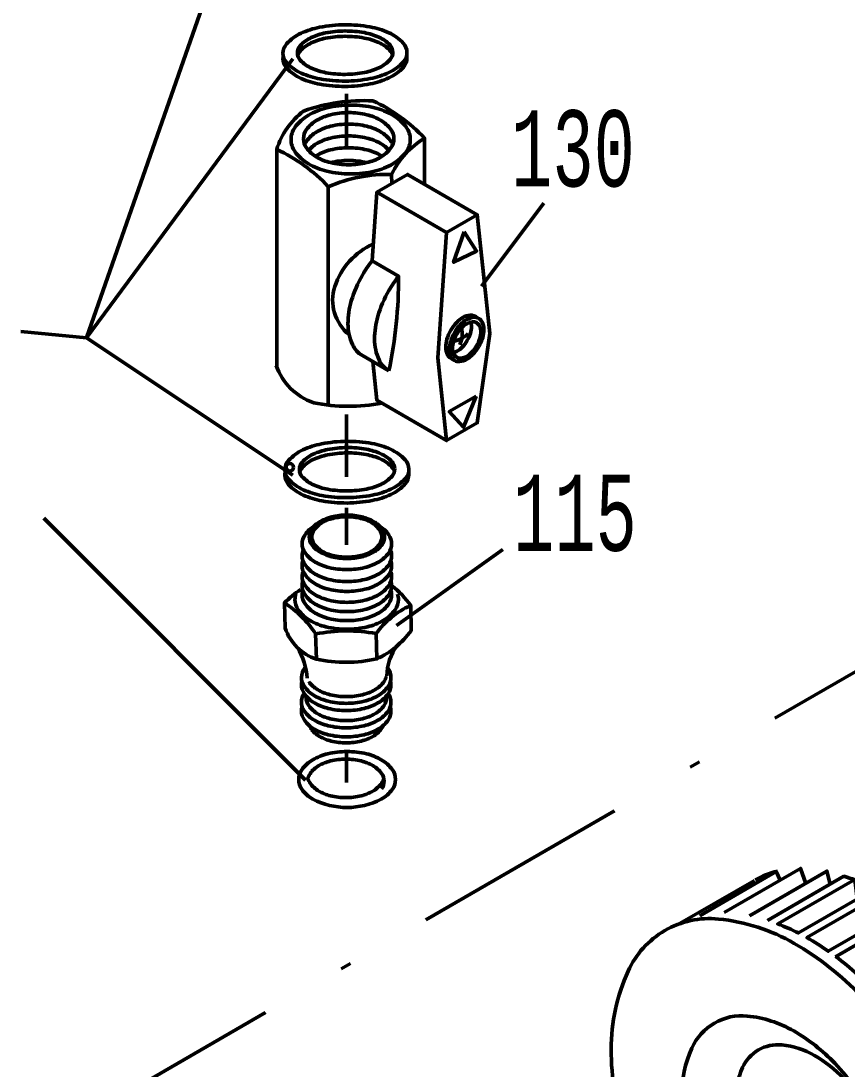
# Model space of a CAD drawing. Extents: x -99 to 181, y -251 to 146.
# Drawn here: x -3.24 to 34.69, y -70.7 to -22.61 of the extents above; entities that cross this region are included whole.
import ezdxf

# ---------------------------------------------------------------- set-up
doc = ezdxf.new("R2010")
doc.units = 0
doc.linetypes.add('STRICHPUNKT2', pattern=[18.5, 10, -4, 0.5, -4])
doc.layers.get('0').update_dxf_attribs({"linetype": 'CONTINUOUS'})
doc.layers.add('LE_ALL', color=7, linetype='CONTINUOUS', lineweight=50)
doc.layers.add('TXT_ALL', color=7, linetype='CONTINUOUS')
doc.styles.add('MONOTXT', font='monotxt.shx')

# ---------------------------------------------------------------- blocks, each defined once
blk = doc.blocks.new('DK12_4_00002', base_point=(90.112, 110.069))
at = {"layer": 'LE_ALL', "color": 2, "linetype": 'STRICHPUNKT2'}
blk.add_line((-0.666, -73.108), (36.232, -51.805), dxfattribs=at)
blk = doc.blocks.new('DK12_3_00011', base_point=(123.455, 68.094))
at = {"layer": 'LE_ALL', "color": 2, "linetype": 'STRICHPUNKT2'}
for p, q in [((11.703, -28.446), (11.703, -25.949)), ((11.703, -43.522), (11.703, -40.668)), ((11.703, -46.645), (11.703, -44.95)), ((11.703, -57.556), (11.703, -56.101))]:
    blk.add_line(p, q, dxfattribs=at)
at = {"layer": 'LE_ALL', "color": 2}
for p, q in [((8.502, -28.499), (8.502, -38.449)), ((13.104, -30.462), (16.305, -32.31)), ((17.91, -34.786), (20.771, -30.963)), ((-2.193, -45.424), (9.829, -57.442)), ((14.007, -50.348), (18.885, -46.865))]:
    blk.add_line(p, q, dxfattribs=at)
for points in [[(9.632, -8.977), (-0.222, -37.15), (9.238, -43.454)], [(9.238, -24.344), (-0.222, -37.15), (-3.239, -36.854)], [(17.71, -31.5), (18.281, -36.956), (17.71, -41.053), (16.305, -41.864), (15.895, -38.068), (16.305, -32.31), (17.71, -31.5), (14.509, -29.651), (13.104, -30.462), (12.88, -33.616)], [(17.11, -32.28), (16.624, -33.68), (17.681, -33.165), (17.11, -32.28)], [(12.912, -38.239), (13.104, -40.016), (16.305, -41.864)], [(17.654, -39.833), (16.424, -40.536), (17.081, -41.25), (17.654, -39.833)]]:
    blk.add_lwpolyline(points, dxfattribs=at)
for points in [[(14.482, -24.056, 0.186974), (14.313, -23.628, 0.101617), (13.643, -23.147, 0.06017), (12.784, -22.882, 0.046527), (11.628, -22.782, 0.046527), (10.473, -22.898, 0.06017), (9.618, -23.175, 0.101617), (8.954, -23.665, 0.186974), (8.791, -24.094, 0.186974), (8.96, -24.522, 0.101617), (9.631, -25.003, 0.06017), (10.489, -25.268, 0.046527), (11.646, -25.368, 0.046527), (12.8, -25.252, 0.06017), (13.655, -24.975, 0.101617), (14.319, -24.485, 0.186974), (14.482, -24.056)], [(13.835, -24.049, 0.186974), (13.705, -23.72, 0.101617), (13.188, -23.35, 0.06017), (12.527, -23.146, 0.046527), (11.637, -23.069, 0.046527), (10.748, -23.158, 0.06017), (10.09, -23.371, 0.101617), (9.578, -23.748, 0.186974), (9.453, -24.079, 0.186974), (9.583, -24.408, 0.101617), (10.099, -24.778, 0.06017), (10.76, -24.982, 0.046527), (11.651, -25.059, 0.046527), (12.54, -24.97, 0.06017), (13.198, -24.757, 0.101617), (13.709, -24.38, 0.186974), (13.835, -24.049)], [(13.818, -24.179, 0.126116), (13.703, -23.965, 0.101617), (13.186, -23.595, 0.06017), (12.525, -23.391, 0.046527), (11.635, -23.314, 0.046527), (10.746, -23.403, 0.06017), (10.088, -23.616, 0.101617), (9.576, -23.993, 0.118286), (9.467, -24.194)], [(8.802, -24.207, 0.052388), (8.789, -24.339, 0.186974), (8.958, -24.767, 0.101617), (9.629, -25.248, 0.06017), (10.487, -25.513, 0.046527), (11.643, -25.613, 0.046527), (12.798, -25.497, 0.06017), (13.653, -25.22, 0.101617), (14.317, -24.73, 0.186974), (14.48, -24.301, 0.044656), (14.469, -24.188)], [(15.293, -30.104), (15.293, -27.989, 0.094869), (12.923, -26.275, 0.098405), (9.738, -26.745, 0.155135), (8.502, -28.499, -0.094869), (10.872, -30.213), (10.872, -40.163)], [(13.834, -26.931, 0.072341), (12.998, -26.598, 0.058752), (11.899, -26.468, 0.058752), (10.8, -26.598, 0.072341), (9.963, -26.931, 0.106617), (9.339, -27.496, 0.156851), (9.162, -28.048, 0.156851), (9.339, -28.6, 0.106617), (9.963, -29.166, 0.072341), (10.8, -29.499, 0.058752), (11.899, -29.628, 0.058752), (12.998, -29.499, 0.072341), (13.834, -29.166, 0.106617), (14.458, -28.6, 0.156851), (14.636, -28.048, 0.156851), (14.458, -27.496, 0.106617), (13.834, -26.931)], [(12.641, -29.11, 0.072341), (13.275, -28.858, 0.106617), (13.748, -28.43, 0.156851), (13.882, -28.011, 0.156852), (13.748, -27.593, 0.106617), (13.275, -27.165, 0.072341), (12.641, -26.912, 0.058752), (11.809, -26.814, 0.058752), (10.976, -26.912, 0.072341), (10.343, -27.165, 0.106617), (9.87, -27.593, 0.156851), (9.735, -28.011, 0.156851), (9.87, -28.43, 0.106617), (10.343, -28.858, 0.072341), (10.976, -29.11)], [(13.832, -28.275, 0.06152), (13.748, -28.121, 0.106617), (13.275, -27.693, 0.072341), (12.641, -27.44, 0.058752), (11.809, -27.342, 0.058752), (10.976, -27.44, 0.072341), (10.343, -27.693, 0.106617), (9.87, -28.121, 0.06152), (9.786, -28.275)], [(13.655, -28.546, 0.081834), (13.275, -28.234, 0.072341), (12.641, -27.982, 0.058752), (11.809, -27.883, 0.058752), (10.976, -27.982, 0.072341), (10.343, -28.234, 0.081834), (9.962, -28.546)], [(13.342, -28.817, 0.013043), (13.275, -28.775, 0.072341), (12.641, -28.523, 0.058752), (11.809, -28.425, 0.058752), (10.976, -28.523, 0.072341), (10.343, -28.775, 0.013043), (10.275, -28.817)], [(12.641, -29.109, 0.058752), (11.809, -29.011, 0.058752), (10.976, -29.11, 0.058752), (11.809, -29.209, 0.058752), (12.641, -29.11)], [(13.781, -30.072), (13.78, -29.651, 0.106928), (10.872, -30.213)], [(12.935, -32.841, 0.210803), (11.172, -34.797, 0.313605), (11.83, -37.003)], [(13.657, -38.668), (12.437, -37.965, -0.156851), (11.982, -37.462, -0.106617), (11.775, -36.5, -0.072341), (11.926, -35.458, -0.058752), (12.437, -34.27, -0.035759), (12.88, -33.616), (14.099, -34.32, 0.035759), (13.657, -34.974, 0.058752), (13.145, -36.162, 0.072341), (12.994, -37.204, 0.106617), (13.202, -38.166, 0.156851), (13.657, -38.668)], [(17.689, -36.219, 0.065041), (17.609, -36.159, 0.156851), (17.379, -36.109, 0.106617), (17.052, -36.214, 0.072341), (16.765, -36.441, 0.058752), (16.496, -36.802, 0.058752), (16.318, -37.215, 0.072341), (16.265, -37.578, 0.106617), (16.337, -37.913, 0.156851), (16.496, -38.088, 0.065041), (16.588, -38.126)], [(17.781, -37.544, 0.058752), (17.959, -37.13, 0.072341), (18.012, -36.768, 0.106617), (17.939, -36.433, 0.156851), (17.781, -36.258, 0.156851), (17.55, -36.208, 0.106617), (17.224, -36.313, 0.072341), (16.936, -36.54, 0.058752), (16.667, -36.901, 0.058752), (16.489, -37.314, 0.072341), (16.436, -37.677, 0.106617), (16.509, -38.012, 0.156851), (16.667, -38.187, 0.156851), (16.898, -38.237, 0.106617), (17.224, -38.132, 0.072341), (17.512, -37.905, 0.058752), (17.781, -37.544)], [(17.828, -37.175, 0.072341), (17.872, -36.877, 0.106617), (17.812, -36.601, 0.156851), (17.682, -36.458, 0.156852), (17.492, -36.417, 0.106617), (17.224, -36.503, 0.072341), (16.987, -36.69, 0.058752), (16.766, -36.986, 0.058752), (16.62, -37.327, 0.072341), (16.576, -37.625, 0.106617), (16.636, -37.9, 0.156851), (16.766, -38.044, 0.156851), (16.956, -38.085, 0.106617), (17.224, -37.999, 0.072341), (17.46, -37.812, 0.058752), (17.682, -37.515, 0.058752), (17.828, -37.175)], [(16.607, -37.825, 0.076074), (16.795, -37.751, 0.072341), (17.032, -37.565, 0.058752), (17.253, -37.268, 0.058752), (17.4, -36.928, 0.072341), (17.443, -36.629, 0.076074), (17.412, -36.43)], [(8.479, -38.419, 0.231819), (10.201, -40.125, 0.099439), (13.333, -40.148)], [(14.572, -43.172, 0.186974), (14.403, -42.745, 0.101617), (13.732, -42.264, 0.06017), (12.874, -41.999, 0.046527), (11.718, -41.899, 0.046527), (10.563, -42.014, 0.06017), (9.708, -42.291, 0.101617), (9.044, -42.781, 0.186974), (8.881, -43.211, 0.186974), (9.05, -43.638, 0.101617), (9.721, -44.119, 0.06017), (10.579, -44.384, 0.046527), (11.735, -44.484, 0.046527), (12.89, -44.368, 0.06017), (13.745, -44.092, 0.101617), (14.409, -43.601, 0.186974), (14.572, -43.172)], [(13.925, -43.166, 0.186974), (13.795, -42.836, 0.101617), (13.278, -42.466, 0.06017), (12.617, -42.262, 0.046527), (11.727, -42.185, 0.046527), (10.838, -42.274, 0.06017), (10.179, -42.487, 0.101617), (9.668, -42.865, 0.186974), (9.542, -43.195, 0.186974), (9.673, -43.524, 0.101617), (10.189, -43.895, 0.06017), (10.85, -44.099, 0.046527), (11.74, -44.176, 0.046527), (12.629, -44.087, 0.06017), (13.288, -43.874, 0.101617), (13.799, -43.496, 0.186974), (13.925, -43.166)], [(13.908, -43.295, 0.126116), (13.792, -43.082, 0.101617), (13.276, -42.711, 0.06017), (12.615, -42.507, 0.046527), (11.725, -42.43, 0.046527), (10.836, -42.519, 0.06017), (10.177, -42.732, 0.101617), (9.666, -43.11, 0.118286), (9.557, -43.311)], [(8.892, -43.324, 0.052388), (8.879, -43.456, 0.186974), (9.048, -43.883, 0.101617), (9.719, -44.364, 0.06017), (10.577, -44.629, 0.046527), (11.733, -44.729, 0.046527), (12.888, -44.613, 0.06017), (13.743, -44.337, 0.101617), (14.407, -43.847, 0.186974), (14.57, -43.417, 0.044656), (14.559, -43.304)], [(10.108, -46.629, 0.106617), (10.502, -46.986, 0.072341), (11.03, -47.197, 0.058752), (11.724, -47.278, 0.058752), (12.418, -47.197, 0.072341), (12.946, -46.986, 0.106617), (13.34, -46.629, 0.156851), (13.452, -46.281, 0.156851), (13.34, -45.932, 0.106617), (12.946, -45.575, 0.072341), (12.418, -45.365, 0.058752), (11.724, -45.283, 0.058752), (11.03, -45.365, 0.072341), (10.502, -45.575, 0.106617), (10.108, -45.932, 0.156851), (9.996, -46.281, 0.156851), (10.108, -46.629)], [(10.22, -46.611, 0.106617), (10.587, -46.943, 0.072341), (11.078, -47.139, 0.058752), (11.724, -47.215, 0.058752), (12.37, -47.139, 0.072341), (12.861, -46.943, 0.106617), (13.228, -46.611, 0.156851), (13.332, -46.287, 0.156851), (13.228, -45.962, 0.106617), (12.861, -45.63, 0.072341), (12.37, -45.434, 0.058752), (11.724, -45.358, 0.058752), (11.078, -45.434, 0.072341), (10.587, -45.63, 0.106617), (10.22, -45.962, 0.156851), (10.116, -46.287, 0.156851), (10.22, -46.611)], [(10.236, -45.781, 0.099815), (9.802, -46.185, 0.156851), (9.668, -46.6, 0.156851), (9.802, -47.014, 0.106617), (10.27, -47.439, 0.072341), (10.899, -47.689, 0.058752), (11.724, -47.786, 0.058752), (12.549, -47.689, 0.072341), (13.177, -47.439, 0.106617), (13.646, -47.014, 0.156851), (13.779, -46.6, 0.156851), (13.646, -46.185, 0.099815), (13.212, -45.781)], [(9.724, -46.874, 0.099442), (9.668, -47.149, 0.156851), (9.802, -47.563, 0.106617), (10.27, -47.988, 0.072341), (10.899, -48.238, 0.058752), (11.724, -48.336, 0.058752), (12.549, -48.238, 0.072341), (13.177, -47.988, 0.106617), (13.646, -47.563, 0.156851), (13.779, -47.149, 0.099442), (13.724, -46.874)], [(9.705, -47.375, 0.08105), (9.668, -47.601, 0.156852), (9.802, -48.016, 0.106617), (10.27, -48.44, 0.072341), (10.899, -48.69, 0.058752), (11.724, -48.788, 0.058752), (12.549, -48.69, 0.072341), (13.177, -48.44, 0.106617), (13.646, -48.016, 0.156851), (13.779, -47.601, 0.08105), (13.742, -47.375)], [(9.714, -47.851, 0.090175), (9.668, -48.102, 0.156852), (9.802, -48.516, 0.106617), (10.27, -48.941, 0.072341), (10.899, -49.191, 0.058752), (11.724, -49.288, 0.058752), (12.549, -49.191, 0.072341), (13.177, -48.941, 0.106617), (13.646, -48.516, 0.156851), (13.779, -48.102, 0.090175), (13.734, -47.851)], [(9.701, -48.315, 0.076215), (9.668, -48.528, 0.156851), (9.802, -48.942, 0.106617), (10.27, -49.367, 0.072341), (10.899, -49.617, 0.058752), (11.724, -49.715, 0.058752), (12.549, -49.617, 0.072341), (13.177, -49.367, 0.106617), (13.646, -48.942, 0.156851), (13.779, -48.528, 0.076215), (13.747, -48.315)], [(10.325, -51.898, 0.105897), (13.102, -51.882), (13.065, -50.723, 0.09508), (10.289, -50.739, 0.114458), (8.854, -49.317, -0.046436), (9.6, -48.7)], [(9.376, -48.915, 0.07381), (9.34, -49.153, 0.156851), (9.494, -49.632, 0.106617), (10.036, -50.122, 0.072341), (10.761, -50.411, 0.058752), (11.714, -50.524, 0.058752), (12.668, -50.411, 0.072341), (13.393, -50.122, 0.106617), (13.935, -49.632, 0.156851), (14.089, -49.153, 0.07381), (14.053, -48.915)], [(9.699, -48.734, 0.07381), (9.668, -48.941, 0.156851), (9.802, -49.356, 0.106617), (10.27, -49.78, 0.072341), (10.899, -50.03, 0.058752), (11.724, -50.128, 0.058752), (12.549, -50.03, 0.072341), (13.177, -49.78, 0.106617), (13.646, -49.356, 0.156851), (13.779, -48.941, 0.07381), (13.749, -48.734)], [(8.854, -49.317), (8.89, -50.476, 0.231819), (10.325, -51.898), (10.289, -50.739)], [(13.102, -51.882, 0.128115), (14.669, -50.591), (14.654, -49.432, 0.135502), (13.065, -50.723)], [(9.801, -52.283, 0.174634), (9.638, -52.736, 0.156851), (9.771, -53.151, 0.106617), (10.24, -53.575, 0.072341), (10.868, -53.826, 0.058752), (11.693, -53.923, 0.058752), (12.519, -53.826, 0.072341), (13.147, -53.575, 0.106617), (13.616, -53.151, 0.156851), (13.749, -52.736, 0.161869), (13.607, -52.31)], [(9.657, -52.901, 0.058507), (9.638, -53.066, 0.156851), (9.771, -53.48, 0.106617), (10.24, -53.905, 0.072341), (10.868, -54.155, 0.058752), (11.693, -54.252, 0.058752), (12.519, -54.155, 0.072341), (13.147, -53.905, 0.106617), (13.616, -53.48, 0.156851), (13.749, -53.066, 0.058507), (13.73, -52.901)], [(9.97, -52.918, 0.106617), (10.392, -53.3, 0.072341), (10.957, -53.526, 0.058752), (11.7, -53.613, 0.058752), (12.443, -53.526, 0.072341), (13.008, -53.3, 0.106617), (13.43, -52.918, 0.103277), (13.536, -52.679)], [(9.759, -53.463, 0.149331), (9.638, -53.861, 0.156851), (9.771, -54.275, 0.106617), (10.24, -54.7, 0.072341), (10.868, -54.95, 0.058752), (11.693, -55.047, 0.058752), (12.519, -54.95, 0.072341), (13.147, -54.7, 0.106617), (13.616, -54.275, 0.156851), (13.749, -53.861, 0.149331), (13.627, -53.463)], [(9.853, -53.584, 0.024812), (9.85, -53.648, 0.156851), (9.97, -54.021, 0.106617), (10.392, -54.403, 0.072341), (10.957, -54.628, 0.058752), (11.7, -54.716, 0.058752), (12.443, -54.628, 0.072341), (13.008, -54.403, 0.106617), (13.43, -54.021, 0.156851), (13.55, -53.648, 0.030039), (13.545, -53.571)], [(9.669, -54.067, 0.07381), (9.638, -54.274, 0.156851), (9.771, -54.688, 0.106617), (10.24, -55.113, 0.072341), (10.868, -55.363, 0.058752), (11.693, -55.46, 0.058752), (12.519, -55.363, 0.072341), (13.147, -55.113, 0.106617), (13.616, -54.688, 0.156851), (13.749, -54.274, 0.07381), (13.718, -54.067)], [(10.003, -54.943, 0.066821), (10.078, -55.084, 0.106617), (10.472, -55.441, 0.072341), (11, -55.651, 0.058752), (11.693, -55.733, 0.058752), (12.387, -55.651, 0.072341), (12.915, -55.441, 0.106617), (13.309, -55.084, 0.066821), (13.384, -54.943)], [(13.811, -57.864, 0.156851), (13.955, -57.416, 0.156851), (13.811, -56.968, 0.106617), (13.305, -56.509, 0.072341), (12.626, -56.239, 0.058752), (11.734, -56.134, 0.058752), (10.842, -56.239, 0.072341), (10.163, -56.509, 0.106617), (9.657, -56.968, 0.156851), (9.513, -57.416, 0.156851), (9.657, -57.864)], [(13.318, -57.852, 0.156851), (13.432, -57.498, 0.156851), (13.318, -57.144, 0.106617), (12.918, -56.782, 0.072341), (12.381, -56.568, 0.058752), (11.677, -56.485, 0.058752), (10.972, -56.568, 0.072341), (10.436, -56.782, 0.106617), (10.036, -57.144, 0.101209), (9.936, -57.366, 0.101208), (10.036, -57.588, 0.106617), (10.436, -57.951)], [(12.918, -57.951, 0.106617), (13.318, -57.588, 0.101209), (13.417, -57.366)]]:
    blk.add_lwpolyline(points, format="xyb", dxfattribs=at)
blk.add_circle((9.104, -43.088), 0.174, dxfattribs=at)
for centre, radius, start, end in [((17.279, -31.315), 3.875, 120.8471, 154.5561), ((-7.492, -34.32), 21.591, -11.6177, 0), ((16.255, -35.792), 1.569, -74.4202, -48.3772), ((15.932, -36.978), 1.09, -27.0039, 15.1277), ((11.204, -51.881), 4.231, 35.3616, 52.3553), ((6.588, -53.059), 3.329, 4.951, 30.6742), ((15.946, -52.71), 2.39, 142.8968, 178.9029)]:
    blk.add_arc(centre, radius, start, end, dxfattribs=at)
at = {"layer": 'TXT_ALL', "color": 2, "style": 'MONOTXT', "width": 0.625}
for s, p in [('130', (19.266, -30.205)), ('115', (19.353, -46.924))]:
    blk.add_text(s, height=3.5, dxfattribs=at).set_placement(p)
blk = doc.blocks.new('73_00071', base_point=(29.873, -74.104))
at = {"layer": 'LE_ALL', "color": 2}
for p, q in [((30.432, -62.047), (26.924, -64.073)), ((37.431, -65.047), (37.659, -63.522)), ((38.936, -64.615), (35.428, -66.64)), ((44.48, -74.218), (40.972, -76.243)), ((44.788, -75.87), (41.28, -77.895))]:
    blk.add_line(p, q, dxfattribs=at)
for points in [[(32.791, -62.183), (32.55, -61.499), (29.042, -63.524)], [(31.614, -62.039), (31.43, -61.642), (27.922, -63.667)], [(33.909, -62.224), (33.763, -61.621), (30.201, -63.678)], [(44.038, -79.766), (44.487, -80.194), (40.924, -82.251)], [(43.514, -80.756), (43.986, -81.306), (40.478, -83.331)], [(43.05, -81.847), (43.302, -82.204), (38.785, -84.674)]]:
    blk.add_lwpolyline(points, dxfattribs=at)
for points in [[(35.043, -62.027, 0.015225), (34.543, -61.858), (31.029, -63.886)], [(36.355, -62.644, 0.012818), (35.964, -62.432), (32.451, -64.46, 0.029738), (31.507, -64.047), (35.041, -62.007), (35.154, -62.9)], [(34.151, -65.548), (37.659, -63.522), (37.339, -63.271), (33.826, -65.299, 0.021485), (32.842, -64.673, 0.000036), (32.84, -64.672), (36.35, -62.646), (36.35, -63.842)], [(25.548, -76.601, 0.079133), (29.195, -81.927, 0.072341), (32.265, -84.349, 0.106617), (35.746, -85.469, 0.156851), (38.208, -84.938, 0.156851), (39.898, -83.071, 0.106617), (40.669, -79.497, 0.072341), (40.107, -75.627, 0.058752), (38.208, -71.213, 0.058752), (35.334, -67.361, 0.072341), (32.265, -64.939, 0.106617), (28.783, -63.819, 0.156851), (26.321, -64.35, 0.156851), (24.631, -66.217, 0.106617), (23.86, -69.792, 0.072341), (24.422, -73.661, 0.03819), (25.54, -76.584)], [(38.29, -66.534), (38.946, -64.586, 0.006882), (38.672, -64.331), (35.159, -66.36, 0.023749), (34.162, -65.541)], [(38.659, -68.407), (40.158, -65.883, 0.004589), (39.911, -65.598), (36.398, -67.627, 0.008784), (35.911, -67.095, 0.012094), (35.448, -66.629)], [(41.08, -67.009), (37.545, -69.05, 0.017619), (36.641, -67.922), (40.149, -65.897)], [(38.325, -70.097), (38.809, -69.817), (41.279, -67.327, 0.004582), (41.059, -67.022)], [(43.29, -70.836), (39.782, -72.862, 0.019036), (38.955, -71.247), (42.457, -69.225), (42.268, -68.898), (38.764, -70.911, 0.022499), (37.761, -69.362), (41.269, -67.336)], [(27.783, -75.311, 0.096365), (30.358, -79.363, 0.072341), (32.238, -80.846, 0.106617), (34.371, -81.532, 0.156851), (35.879, -81.207, 0.156851), (36.914, -80.064, 0.106617), (37.387, -77.874, 0.072341), (37.042, -75.504, 0.058752), (35.879, -72.8, 0.058752), (34.118, -70.44, 0.072341), (32.238, -68.956, 0.106617), (30.105, -68.27, 0.156851), (28.597, -68.596, 0.156851), (27.562, -69.739, 0.106617), (27.089, -71.929, 0.072341), (27.434, -74.299, 0.021304), (27.783, -75.311)], [(29.873, -74.104, 0.110701), (31.866, -77.446, 0.072341), (33.197, -78.496, 0.106617), (34.706, -78.981, 0.156851), (35.773, -78.751, 0.156851), (36.506, -77.942, 0.106617), (36.84, -76.393, 0.072341), (36.596, -74.715, 0.058752), (35.773, -72.802, 0.058752), (34.527, -71.132, 0.072341), (33.197, -70.082, 0.106617), (31.688, -69.597, 0.156851), (30.621, -69.827, 0.156851), (29.888, -70.636, 0.106617), (29.553, -72.186, 0.072341), (29.797, -73.863, 0.007117), (29.873, -74.104)], [(43.457, -71.176, 0.004582), (43.303, -70.833), (39.912, -71.726), (39.414, -72.014)], [(43.977, -72.526), (40.469, -74.551, 0.121126), (39.944, -73.204), (43.479, -71.164)], [(32.47, -74.583, 0.058752), (32.954, -75.233, 0.072341), (33.472, -75.641, 0.106617), (34.059, -75.83, 0.156851), (34.474, -75.74, 0.156851), (34.759, -75.426, 0.106617), (34.889, -74.823, 0.072341), (34.794, -74.171, 0.058752), (34.474, -73.426, 0.058752), (33.989, -72.777, 0.072341), (33.472, -72.369, 0.106617), (32.885, -72.18, 0.156851), (32.47, -72.269, 0.156851), (32.185, -72.584, 0.106617), (32.055, -73.187, 0.072341), (32.149, -73.839, 0.058752), (32.47, -74.583)], [(33.61, -72.455, 0.057063), (33.701, -72.968, 0.058752), (34.021, -73.713, 0.058752), (34.505, -74.362, 0.054433), (34.884, -74.684)], [(40.992, -76.232, 0.012094), (40.82, -75.597, 0.008784), (40.603, -74.91), (44.116, -72.882, 0.004589), (43.993, -72.526), (41.058, -72.561)], [(41.291, -77.889, 0.023749), (41.08, -76.617), (44.594, -74.588, 0.006882), (44.51, -74.224), (42.495, -73.817)], [(44.892, -77.442), (41.383, -79.467, 0.021485), (41.333, -78.301), (44.846, -76.272), (44.788, -75.87), (43.353, -75.304)], [(44.075, -78.35), (44.791, -78.895), (41.258, -80.935, 0.029738), (41.371, -79.911), (44.885, -77.883, 0.012707), (44.892, -77.442), (43.856, -76.844)], [(41.158, -81.429), (44.671, -79.401, 0.015225), (44.775, -78.883)]]:
    blk.add_lwpolyline(points, format="xyb", dxfattribs=at)
blk.add_arc((32.468, -65.617), 4.113, 103.7991, 119.1978, dxfattribs=at)
blk = doc.blocks.new('DK12_1_00070', base_point=(-11.539, -225.684))
at = {"layer": 'LE_ALL', "color": 2}
for points in [[(9.657, -57.864, 0.106617), (10.163, -58.323, 0.240867), (13.305, -58.323, 0.106617), (13.811, -57.864)], [(10.436, -57.951, 0.072341), (10.972, -58.165, 0.058752), (11.677, -58.248, 0.058752), (12.381, -58.165, 0.072341), (12.918, -57.951)]]:
    blk.add_lwpolyline(points, format="xyb", dxfattribs=at)
blk.add_blockref('73_00071', (29.873, -74.104))
blk = doc.blocks.new('001_0000_00001', base_point=(-43.892, 35.5))
for name, p in [('DK12_4_00002', (90.112, 110.069)), ('DK12_3_00011', (123.455, 68.094)), ('DK12_1_00070', (-11.539, -225.684))]:
    blk.add_blockref(name, p)

msp = doc.modelspace()

# ---------------------------------------------------------------- block references
msp.add_blockref('001_0000_00001', (-43.892, 35.5))

doc.saveas('drawing.dxf')
